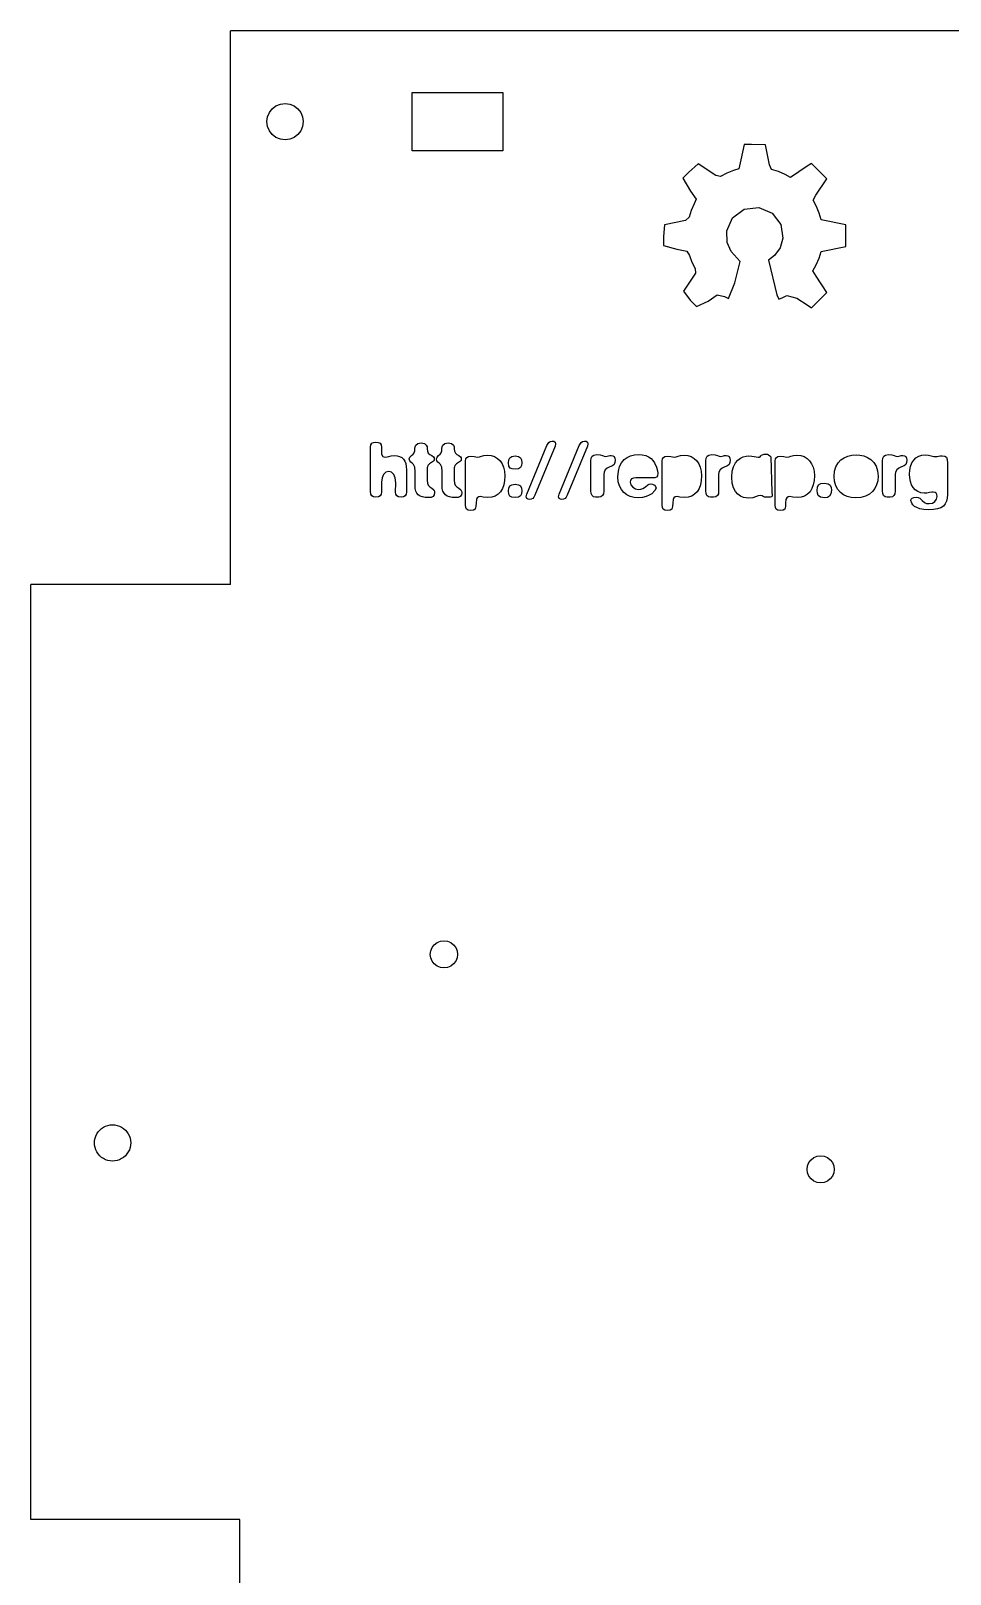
# Model space of a CAD drawing. Extents: x -217 to 212, y -188 to 152.
# Drawn here: x -217.1 to -115.9, y -18.2 to 151.8 of the extents above; entities that cross this region are included whole.
import ezdxf

# ---------------------------------------------------------------- set-up
doc = ezdxf.new("R2010")
doc.units = 0
doc.header["$MEASUREMENT"] = 0
doc.layers.get('0').update_dxf_attribs({"linetype": 'CONTINUOUS'})

msp = doc.modelspace()

# ---------------------------------------------------------------- linework, layer by layer
for p, q in [((-41.14, 151.76), (-195.14, 151.76)), ((-195.14, 90.76), (-195.14, 151.76)), ((-175.14, 138.56), (-175.14, 144.96)), ((-175.14, 144.96), (-165.14, 144.96)), ((-165.14, 144.96), (-165.14, 138.56)), ((-190.87, 142.76), (-190.56, 143.17)), ((-190.56, 143.17), (-190.14, 143.49)), ((-190.14, 143.49), (-189.66, 143.69)), ((-189.66, 143.69), (-189.14, 143.76)), ((-189.14, 143.76), (-188.62, 143.69)), ((-188.62, 143.69), (-188.14, 143.49)), ((-188.14, 143.49), (-187.73, 143.17)), ((-187.73, 143.17), (-187.41, 142.76)), ((-191.14, 141.76), (-191.07, 142.28)), ((-191.07, 141.24), (-191.14, 141.76)), ((-191.07, 142.28), (-190.87, 142.76)), ((-190.87, 140.76), (-191.07, 141.24)), ((-187.41, 142.76), (-187.21, 142.28)), ((-187.21, 141.24), (-187.41, 140.76)), ((-187.21, 142.28), (-187.14, 141.76)), ((-187.14, 141.76), (-187.21, 141.24)), ((-190.56, 140.35), (-190.87, 140.76)), ((-190.14, 140.03), (-190.56, 140.35)), ((-189.66, 139.83), (-190.14, 140.03)), ((-189.14, 139.76), (-189.66, 139.83)), ((-188.62, 139.83), (-189.14, 139.76)), ((-188.14, 140.03), (-188.62, 139.83)), ((-187.73, 140.35), (-188.14, 140.03)), ((-187.41, 140.76), (-187.73, 140.35)), ((-165.14, 138.56), (-175.14, 138.56)), ((-138.57, 139.25), (-138.95, 137.54)), ((-137.75, 139.25), (-138.57, 139.25)), ((-136.22, 139.22), (-137.75, 139.25)), ((-135.78, 137.02), (-136.22, 139.22)), ((-144.68, 136.15), (-145.31, 135.52)), ((-143.62, 137.11), (-144.68, 136.15)), ((-141.7, 135.82), (-143.62, 137.11)), ((-140.47, 136.07), (-141.18, 135.71)), ((-139.73, 136.36), (-140.47, 136.07)), ((-139.14, 136.57), (-139.73, 136.36)), ((-138.95, 137.54), (-139.14, 136.57)), ((-135.54, 136.49), (-135.78, 137.02)), ((-134.78, 136.25), (-135.54, 136.49)), ((-134.05, 135.93), (-134.78, 136.25)), ((-131.62, 136.84), (-133.45, 135.62)), ((-131.14, 137.15), (-131.62, 136.84)), ((-129.82, 135.83), (-131.14, 137.15)), ((-145.31, 135.52), (-144.46, 134.11)), ((-141.18, 135.71), (-141.7, 135.82)), ((-133.45, 135.62), (-134.05, 135.93)), ((-130.67, 133.67), (-129.47, 135.46)), ((-129.47, 135.46), (-129.82, 135.83)), ((-144.46, 134.11), (-143.87, 133.23)), ((-144.06, 132.7), (-144.39, 131.98)), ((-143.87, 133.23), (-144.06, 132.7)), ((-130.98, 133.1), (-130.67, 133.67)), ((-130.61, 132.41), (-130.98, 133.1)), ((-144.64, 131.22), (-145.02, 130.87)), ((-144.39, 131.98), (-144.64, 131.22)), ((-140.49, 129.72), (-139.84, 131.18)), ((-139.84, 131.18), (-138.58, 132.12)), ((-138.58, 132.12), (-136.95, 132.31)), ((-136.95, 132.31), (-135.48, 131.68)), ((-135.48, 131.68), (-134.52, 130.42)), ((-130.31, 131.67), (-130.61, 132.41)), ((-130.1, 130.94), (-130.31, 131.67)), ((-127.36, 130.4), (-130.1, 130.94)), ((-147.33, 130.41), (-147.46, 129.09)), ((-145.02, 130.87), (-147.33, 130.41)), ((-140.43, 128.44), (-140.49, 129.72)), ((-134.52, 130.42), (-134.3, 128.93)), ((-127.36, 128.01), (-127.36, 130.4)), ((-147.46, 129.09), (-147.46, 128.13)), ((-147.46, 128.13), (-146, 127.71)), ((-146, 127.71), (-144.87, 127.49)), ((-139.99, 127.46), (-140.43, 128.44)), ((-134.59, 127.87), (-135.21, 127)), ((-134.3, 128.93), (-134.59, 127.87)), ((-130.1, 127.47), (-127.36, 128.01)), ((-144.87, 127.49), (-144.59, 127.03)), ((-144.59, 127.03), (-144.32, 126.29)), ((-144.32, 126.29), (-143.98, 125.59)), ((-139.01, 126.35), (-139.99, 127.46)), ((-139.58, 124), (-139.01, 126.35)), ((-135.21, 127), (-135.88, 126.49)), ((-135.88, 126.49), (-134.95, 122.68)), ((-131, 125.31), (-130.62, 125.99)), ((-130.62, 125.99), (-130.32, 126.72)), ((-130.32, 126.72), (-130.1, 127.47)), ((-143.92, 125.08), (-145.24, 123.1)), ((-143.98, 125.59), (-143.92, 125.08)), ((-130.65, 124.73), (-131, 125.31)), ((-129.46, 122.94), (-130.65, 124.73)), ((-145.24, 123.1), (-144.53, 122.1)), ((-142.54, 122), (-141.53, 122.68)), ((-141.53, 122.68), (-140.72, 122.48)), ((-140.72, 122.48), (-140.28, 122.28)), ((-140.28, 122.28), (-139.58, 124)), ((-134.95, 122.68), (-134.76, 122.19)), ((-134.3, 122.38), (-133.86, 122.6)), ((-133.86, 122.6), (-132.75, 122.33)), ((-131.14, 121.26), (-129.46, 122.94)), ((-144.53, 122.1), (-143.81, 121.38)), ((-143.81, 121.38), (-142.54, 122)), ((-134.76, 122.19), (-134.3, 122.38)), ((-132.75, 122.33), (-131.64, 121.58)), ((-131.64, 121.58), (-131.14, 121.26)), ((-179.72, 105.9), (-179.69, 106.15)), ((-179.72, 101.07), (-179.72, 105.9)), ((-179.69, 106.15), (-179.58, 106.33)), ((-179.58, 106.33), (-179.41, 106.43)), ((-179.41, 106.43), (-179.16, 106.47)), ((-179.16, 106.47), (-178.87, 106.43)), ((-178.87, 106.43), (-178.68, 106.33)), ((-178.68, 106.33), (-178.56, 106.16)), ((-178.56, 106.16), (-178.53, 105.9)), ((-178.53, 105.9), (-178.53, 105.49)), ((-178.53, 105.49), (-178.5, 105.14)), ((-174.92, 105.26), (-174.85, 105.5)), ((-174.85, 105.5), (-174.84, 105.74)), ((-174.84, 105.74), (-174.82, 105.92)), ((-174.82, 105.92), (-174.73, 106.13)), ((-174.73, 106.13), (-174.53, 106.3)), ((-174.53, 106.3), (-174.15, 106.37)), ((-174.15, 106.37), (-173.79, 106.3)), ((-173.79, 106.3), (-173.59, 106.14)), ((-173.59, 106.14), (-173.5, 105.92)), ((-173.5, 105.92), (-173.48, 105.72)), ((-173.48, 105.72), (-173.46, 105.46)), ((-173.46, 105.46), (-173.36, 105.23)), ((-171.94, 105.26), (-171.87, 105.5)), ((-171.87, 105.5), (-171.86, 105.74)), ((-171.86, 105.74), (-171.84, 105.92)), ((-171.84, 105.92), (-171.75, 106.13)), ((-171.75, 106.13), (-171.54, 106.3)), ((-171.54, 106.3), (-171.17, 106.37)), ((-171.17, 106.37), (-170.81, 106.3)), ((-170.81, 106.3), (-170.6, 106.14)), ((-170.6, 106.14), (-170.52, 105.92)), ((-170.52, 105.92), (-170.5, 105.72)), ((-170.5, 105.72), (-170.48, 105.46)), ((-170.48, 105.46), (-170.38, 105.23)), ((-162.51, 100.72), (-160.29, 106.07)), ((-159.38, 106), (-161.61, 100.6)), ((-160.29, 106.07), (-160.08, 106.43)), ((-160.08, 106.43), (-159.93, 106.54)), ((-159.93, 106.54), (-159.71, 106.58)), ((-159.71, 106.58), (-159.54, 106.55)), ((-159.54, 106.55), (-159.4, 106.45)), ((-159.4, 106.45), (-159.33, 106.27)), ((-159.33, 106.27), (-159.38, 106)), ((-158.95, 100.72), (-156.73, 106.07)), ((-155.82, 106), (-158.05, 100.6)), ((-156.73, 106.07), (-156.52, 106.43)), ((-156.52, 106.43), (-156.36, 106.54)), ((-156.36, 106.54), (-156.15, 106.58)), ((-156.15, 106.58), (-155.98, 106.55)), ((-155.98, 106.55), (-155.84, 106.45)), ((-155.84, 106.45), (-155.77, 106.27)), ((-155.77, 106.27), (-155.82, 106)), ((-178.5, 105.14), (-178.38, 104.89)), ((-178.38, 104.89), (-178.27, 104.82)), ((-178.27, 104.82), (-178.1, 104.8)), ((-178.1, 104.8), (-177.91, 104.83)), ((-177.91, 104.83), (-177.71, 104.89)), ((-177.71, 104.89), (-177.46, 104.96)), ((-177.46, 104.96), (-177.12, 104.99)), ((-177.12, 104.99), (-176.8, 104.96)), ((-176.8, 104.96), (-176.53, 104.89)), ((-176.53, 104.89), (-176.29, 104.77)), ((-176.29, 104.77), (-176.1, 104.59)), ((-176.1, 104.59), (-175.96, 104.37)), ((-175.96, 104.37), (-175.85, 104.1)), ((-175.85, 104.1), (-175.79, 103.78)), ((-175.79, 103.78), (-175.76, 103.41)), ((-175.45, 104.61), (-175.38, 104.81)), ((-175.4, 104.41), (-175.45, 104.61)), ((-175.28, 104.26), (-175.4, 104.41)), ((-175.38, 104.81), (-175.22, 104.98)), ((-175.13, 104.14), (-175.28, 104.26)), ((-175.22, 104.98), (-175.04, 105.12)), ((-175, 104.01), (-175.13, 104.14)), ((-175.04, 105.12), (-174.92, 105.26)), ((-174.85, 103.69), (-175, 104.01)), ((-173.46, 103.74), (-173.48, 103.61)), ((-173.41, 103.87), (-173.46, 103.74)), ((-173.24, 104.07), (-173.41, 103.87)), ((-173.36, 105.23), (-173.2, 105.1)), ((-173, 104.21), (-173.24, 104.07)), ((-173.2, 105.1), (-172.98, 104.99)), ((-172.8, 104.35), (-173, 104.21)), ((-172.98, 104.99), (-172.79, 104.84)), ((-172.73, 104.45), (-172.8, 104.35)), ((-172.79, 104.84), (-172.73, 104.73)), ((-172.73, 104.73), (-172.71, 104.59)), ((-172.71, 104.59), (-172.73, 104.45)), ((-172.47, 104.61), (-172.4, 104.81)), ((-172.42, 104.41), (-172.47, 104.61)), ((-172.3, 104.26), (-172.42, 104.41)), ((-172.4, 104.81), (-172.24, 104.98)), ((-172.15, 104.14), (-172.3, 104.26)), ((-172.24, 104.98), (-172.06, 105.12)), ((-172.01, 104.01), (-172.15, 104.14)), ((-172.06, 105.12), (-171.94, 105.26)), ((-171.87, 103.69), (-172.01, 104.01)), ((-170.48, 103.74), (-170.5, 103.61)), ((-170.43, 103.87), (-170.48, 103.74)), ((-170.26, 104.07), (-170.43, 103.87)), ((-170.38, 105.23), (-170.22, 105.1)), ((-170.02, 104.21), (-170.26, 104.07)), ((-170.22, 105.1), (-170, 104.99)), ((-169.82, 104.35), (-170.02, 104.21)), ((-170, 104.99), (-169.81, 104.84)), ((-169.75, 104.45), (-169.82, 104.35)), ((-169.81, 104.84), (-169.75, 104.73)), ((-169.75, 104.73), (-169.73, 104.59)), ((-169.73, 104.59), (-169.75, 104.45)), ((-169.25, 104.4), (-169.22, 104.62)), ((-169.25, 99.51), (-169.25, 104.4)), ((-169.22, 104.62), (-169.12, 104.78)), ((-169.12, 104.78), (-168.95, 104.88)), ((-168.95, 104.88), (-168.71, 104.91)), ((-168.71, 104.91), (-168.3, 104.86)), ((-168.3, 104.86), (-167.95, 104.8)), ((-167.95, 104.8), (-167.72, 104.83)), ((-167.72, 104.83), (-167.5, 104.9)), ((-167.5, 104.9), (-167.24, 104.98)), ((-167.24, 104.98), (-166.85, 105.01)), ((-166.85, 105.01), (-166.43, 104.97)), ((-166.43, 104.97), (-166.06, 104.86)), ((-166.06, 104.86), (-165.73, 104.66)), ((-165.73, 104.66), (-165.45, 104.4)), ((-165.45, 104.4), (-165.23, 104.08)), ((-165.23, 104.08), (-165.06, 103.69)), ((-164.52, 104.19), (-164.49, 104.51)), ((-164.48, 103.82), (-164.52, 104.19)), ((-164.49, 104.51), (-164.37, 104.74)), ((-164.35, 103.6), (-164.48, 103.82)), ((-164.37, 104.74), (-164.15, 104.88)), ((-164.15, 104.88), (-163.79, 104.93)), ((-163.79, 104.93), (-163.41, 104.88)), ((-163.41, 104.88), (-163.2, 104.74)), ((-163.2, 104.74), (-163.1, 104.51)), ((-163.1, 103.87), (-163.2, 103.65)), ((-163.1, 104.51), (-163.06, 104.19)), ((-163.06, 104.19), (-163.1, 103.87)), ((-155.45, 104.39), (-155.41, 104.69)), ((-155.45, 101.1), (-155.45, 104.39)), ((-155.41, 104.69), (-155.31, 104.9)), ((-155.31, 104.9), (-155.11, 105.03)), ((-155.11, 105.03), (-154.78, 105.08)), ((-154.78, 105.08), (-154.42, 105.05)), ((-154.42, 105.05), (-154.16, 104.98)), ((-154.16, 104.98), (-153.97, 104.91)), ((-153.97, 104.91), (-153.81, 104.88)), ((-153.81, 104.88), (-153.64, 104.9)), ((-153.35, 103.74), (-153.65, 103.6)), ((-153.64, 104.9), (-153.51, 104.94)), ((-153.51, 104.94), (-153.38, 104.97)), ((-153.38, 104.97), (-153.21, 104.99)), ((-153.06, 103.86), (-153.35, 103.74)), ((-153.21, 104.99), (-153.02, 104.96)), ((-152.88, 104), (-153.06, 103.86)), ((-153.02, 104.96), (-152.88, 104.86)), ((-152.88, 104.86), (-152.8, 104.7)), ((-152.8, 104.2), (-152.88, 104)), ((-152.8, 104.7), (-152.77, 104.48)), ((-152.77, 104.48), (-152.8, 104.2)), ((-152.42, 103.24), (-152.28, 103.76)), ((-152.28, 103.76), (-152.06, 104.19)), ((-152.06, 104.19), (-151.78, 104.53)), ((-151.78, 104.53), (-151.45, 104.78)), ((-151.45, 104.78), (-151.07, 104.96)), ((-151.07, 104.96), (-150.66, 105.06)), ((-150.66, 105.06), (-150.24, 105.1)), ((-150.24, 105.1), (-149.79, 105.06)), ((-149.79, 105.06), (-149.41, 104.97)), ((-149.41, 104.97), (-149.09, 104.82)), ((-149.09, 104.82), (-148.82, 104.64)), ((-148.82, 104.64), (-148.61, 104.43)), ((-148.61, 104.43), (-148.44, 104.19)), ((-148.44, 104.19), (-148.21, 103.71)), ((-148.21, 103.71), (-148.1, 103.3)), ((-147.59, 104.4), (-147.56, 104.62)), ((-147.59, 99.51), (-147.59, 104.4)), ((-147.56, 104.62), (-147.46, 104.78)), ((-147.46, 104.78), (-147.29, 104.88)), ((-147.29, 104.88), (-147.05, 104.91)), ((-147.05, 104.91), (-146.65, 104.86)), ((-146.65, 104.86), (-146.29, 104.8)), ((-146.29, 104.8), (-146.06, 104.83)), ((-146.06, 104.83), (-145.85, 104.9)), ((-145.85, 104.9), (-145.58, 104.98)), ((-145.58, 104.98), (-145.19, 105.01)), ((-145.19, 105.01), (-144.77, 104.97)), ((-144.77, 104.97), (-144.4, 104.86)), ((-144.4, 104.86), (-144.07, 104.66)), ((-144.07, 104.66), (-143.79, 104.4)), ((-143.79, 104.4), (-143.57, 104.08)), ((-143.57, 104.08), (-143.4, 103.69)), ((-142.79, 104.39), (-142.75, 104.69)), ((-142.79, 101.1), (-142.79, 104.39)), ((-142.75, 104.69), (-142.65, 104.9)), ((-142.65, 104.9), (-142.45, 105.03)), ((-142.45, 105.03), (-142.12, 105.08)), ((-142.12, 105.08), (-141.77, 105.05)), ((-141.77, 105.05), (-141.51, 104.98)), ((-141.51, 104.98), (-141.31, 104.91)), ((-141.31, 104.91), (-141.15, 104.88)), ((-141.15, 104.88), (-140.98, 104.9)), ((-140.69, 103.74), (-140.99, 103.6)), ((-140.98, 104.9), (-140.85, 104.94)), ((-140.85, 104.94), (-140.72, 104.97)), ((-140.72, 104.97), (-140.55, 104.99)), ((-140.4, 103.86), (-140.69, 103.74)), ((-140.55, 104.99), (-140.36, 104.96)), ((-140.23, 104), (-140.4, 103.86)), ((-140.36, 104.96), (-140.22, 104.86)), ((-140.14, 104.2), (-140.23, 104)), ((-140.22, 104.86), (-140.14, 104.7)), ((-140.14, 104.7), (-140.11, 104.48)), ((-140.11, 104.48), (-140.14, 104.2)), ((-139.89, 103.24), (-139.75, 103.75)), ((-139.75, 103.75), (-139.53, 104.16)), ((-139.53, 104.16), (-139.28, 104.47)), ((-139.28, 104.47), (-138.98, 104.69)), ((-138.98, 104.69), (-138.66, 104.84)), ((-138.66, 104.84), (-138.35, 104.91)), ((-138.35, 104.91), (-138.05, 104.94)), ((-138.05, 104.94), (-137.72, 104.91)), ((-137.72, 104.91), (-137.46, 104.87)), ((-137.46, 104.87), (-137.25, 104.82)), ((-137.25, 104.82), (-137.03, 104.8)), ((-137.03, 104.8), (-136.88, 104.8)), ((-136.88, 104.8), (-136.79, 104.82)), ((-136.79, 104.82), (-136.72, 104.96)), ((-136.72, 104.96), (-136.66, 105.02)), ((-136.66, 105.02), (-136.49, 105.1)), ((-136.49, 105.1), (-136.35, 105.12)), ((-136.35, 105.12), (-135.99, 105.12)), ((-135.99, 105.12), (-135.88, 105.07)), ((-135.88, 105.07), (-135.73, 104.95)), ((-135.73, 104.95), (-135.61, 104.85)), ((-135.61, 104.85), (-135.5, 100.94)), ((-135.16, 104.4), (-135.12, 104.62)), ((-135.16, 99.51), (-135.16, 104.4)), ((-135.12, 104.62), (-135.02, 104.78)), ((-135.02, 104.78), (-134.85, 104.88)), ((-134.85, 104.88), (-134.61, 104.91)), ((-134.61, 104.91), (-134.21, 104.86)), ((-134.21, 104.86), (-133.86, 104.8)), ((-133.86, 104.8), (-133.62, 104.83)), ((-133.62, 104.83), (-133.41, 104.9)), ((-133.41, 104.9), (-133.14, 104.98)), ((-133.14, 104.98), (-132.75, 105.01)), ((-132.75, 105.01), (-132.34, 104.97)), ((-132.34, 104.97), (-131.96, 104.86)), ((-131.96, 104.86), (-131.63, 104.66)), ((-131.63, 104.66), (-131.35, 104.4)), ((-131.35, 104.4), (-131.13, 104.08)), ((-131.13, 104.08), (-130.97, 103.69)), ((-128.6, 103.26), (-128.45, 103.75)), ((-128.45, 103.75), (-128.21, 104.16)), ((-128.21, 104.16), (-127.91, 104.49)), ((-127.91, 104.49), (-127.54, 104.74)), ((-127.54, 104.74), (-127.14, 104.92)), ((-127.14, 104.92), (-126.7, 105.02)), ((-126.7, 105.02), (-126.24, 105.06)), ((-126.24, 105.06), (-125.81, 105.03)), ((-125.81, 105.03), (-125.39, 104.93)), ((-125.39, 104.93), (-124.97, 104.77)), ((-124.97, 104.77), (-124.6, 104.53)), ((-124.6, 104.53), (-124.28, 104.21)), ((-124.28, 104.21), (-124.03, 103.8)), ((-124.03, 103.8), (-123.87, 103.3)), ((-123.33, 104.39), (-123.29, 104.69)), ((-123.33, 101.1), (-123.33, 104.39)), ((-123.29, 104.69), (-123.19, 104.9)), ((-123.19, 104.9), (-122.99, 105.03)), ((-122.99, 105.03), (-122.66, 105.08)), ((-122.66, 105.08), (-122.31, 105.05)), ((-122.31, 105.05), (-122.05, 104.98)), ((-122.05, 104.98), (-121.85, 104.91)), ((-121.85, 104.91), (-121.69, 104.88)), ((-121.69, 104.88), (-121.52, 104.9)), ((-121.23, 103.74), (-121.53, 103.6)), ((-121.52, 104.9), (-121.39, 104.94)), ((-121.39, 104.94), (-121.26, 104.97)), ((-121.26, 104.97), (-121.09, 104.99)), ((-120.94, 103.86), (-121.23, 103.74)), ((-121.09, 104.99), (-120.9, 104.96)), ((-120.77, 104), (-120.94, 103.86)), ((-120.9, 104.96), (-120.76, 104.86)), ((-120.68, 104.2), (-120.77, 104)), ((-120.76, 104.86), (-120.68, 104.7)), ((-120.68, 104.7), (-120.65, 104.48)), ((-120.65, 104.48), (-120.68, 104.2)), ((-120.32, 103.38), (-120.23, 103.79)), ((-120.23, 103.79), (-120.09, 104.16)), ((-120.09, 104.16), (-119.89, 104.47)), ((-119.89, 104.47), (-119.64, 104.72)), ((-119.64, 104.72), (-119.34, 104.91)), ((-119.34, 104.91), (-118.98, 105.03)), ((-118.98, 105.03), (-118.57, 105.07)), ((-118.57, 105.07), (-118.25, 105.03)), ((-118.25, 105.03), (-117.95, 104.96)), ((-117.95, 104.96), (-117.68, 104.89)), ((-117.68, 104.89), (-117.45, 104.86)), ((-117.45, 104.86), (-117.29, 104.87)), ((-117.29, 104.87), (-117.14, 104.9)), ((-117.14, 104.9), (-116.97, 104.93)), ((-116.97, 104.93), (-116.75, 104.94)), ((-116.75, 104.94), (-116.46, 104.9)), ((-116.46, 104.9), (-116.28, 104.79)), ((-116.28, 104.79), (-116.19, 104.55)), ((-116.19, 104.55), (-116.16, 104.15)), ((-116.16, 104.15), (-116.16, 100.67)), ((-178.51, 102.03), (-178.53, 100.96)), ((-178.45, 102.51), (-178.51, 102.03)), ((-178.29, 102.89), (-178.45, 102.51)), ((-178.03, 103.13), (-178.29, 102.89)), ((-177.7, 103.21), (-178.03, 103.13)), ((-177.41, 103.13), (-177.7, 103.21)), ((-177.16, 102.9), (-177.41, 103.13)), ((-177, 102.51), (-177.16, 102.9)), ((-176.94, 101.98), (-177, 102.51)), ((-175.76, 103.41), (-175.76, 100.96)), ((-174.82, 103.22), (-174.85, 103.69)), ((-174.82, 101.64), (-174.82, 103.22)), ((-173.48, 103.61), (-173.48, 103.47)), ((-173.48, 103.47), (-173.48, 103.27)), ((-173.48, 103.27), (-173.48, 102.25)), ((-173.48, 102.25), (-173.46, 101.93)), ((-171.84, 103.22), (-171.87, 103.69)), ((-171.84, 101.64), (-171.84, 103.22)), ((-170.5, 103.61), (-170.5, 103.47)), ((-170.5, 103.47), (-170.5, 103.27)), ((-170.5, 103.27), (-170.5, 102.25)), ((-170.5, 102.25), (-170.48, 101.93)), ((-165.06, 103.69), (-164.96, 103.25)), ((-164.96, 102.22), (-165.05, 101.75)), ((-164.96, 103.25), (-164.93, 102.76)), ((-164.93, 102.76), (-164.96, 102.22)), ((-164.13, 103.5), (-164.35, 103.6)), ((-163.79, 103.47), (-164.13, 103.5)), ((-163.41, 103.51), (-163.79, 103.47)), ((-163.2, 103.65), (-163.41, 103.51)), ((-153.99, 103.16), (-154.04, 102.88)), ((-154.04, 102.88), (-154.04, 101.07)), ((-153.87, 103.41), (-153.99, 103.16)), ((-153.65, 103.6), (-153.87, 103.41)), ((-152.47, 102.62), (-152.42, 103.24)), ((-152.43, 102.09), (-152.47, 102.62)), ((-152.3, 101.63), (-152.43, 102.09)), ((-151.08, 102.25), (-151.12, 102.05)), ((-151.12, 102.05), (-151.04, 101.76)), ((-150.96, 102.4), (-151.08, 102.25)), ((-150.77, 102.48), (-150.96, 102.4)), ((-150.5, 102.51), (-150.77, 102.48)), ((-149.08, 102.51), (-150.5, 102.51)), ((-148.67, 102.51), (-149.08, 102.51)), ((-148.4, 102.54), (-148.67, 102.51)), ((-148.21, 102.61), (-148.4, 102.54)), ((-148.11, 102.76), (-148.21, 102.61)), ((-148.07, 103.02), (-148.11, 102.76)), ((-148.1, 103.3), (-148.07, 103.02)), ((-143.4, 103.69), (-143.3, 103.25)), ((-143.3, 102.22), (-143.39, 101.75)), ((-143.3, 103.25), (-143.27, 102.76)), ((-143.27, 102.76), (-143.3, 102.22)), ((-141.34, 103.16), (-141.38, 102.88)), ((-141.38, 102.88), (-141.38, 101.07)), ((-141.21, 103.41), (-141.34, 103.16)), ((-140.99, 103.6), (-141.21, 103.41)), ((-139.93, 102.6), (-139.89, 103.24)), ((-139.89, 101.95), (-139.93, 102.6)), ((-130.97, 103.69), (-130.86, 103.25)), ((-130.86, 102.22), (-130.95, 101.75)), ((-130.86, 103.25), (-130.83, 102.76)), ((-130.83, 102.76), (-130.86, 102.22)), ((-128.65, 102.68), (-128.6, 103.26)), ((-128.6, 102.14), (-128.65, 102.68)), ((-128.46, 101.66), (-128.6, 102.14)), ((-123.85, 102.21), (-123.97, 101.76)), ((-123.87, 103.3), (-123.81, 102.7)), ((-123.81, 102.7), (-123.85, 102.21)), ((-121.88, 103.16), (-121.92, 102.88)), ((-121.92, 102.88), (-121.92, 101.07)), ((-121.75, 103.41), (-121.88, 103.16)), ((-121.53, 103.6), (-121.75, 103.41)), ((-120.35, 102.92), (-120.32, 103.38)), ((-120.33, 102.52), (-120.35, 102.92)), ((-120.25, 102.13), (-120.33, 102.52)), ((-120.13, 101.77), (-120.25, 102.13)), ((-179.69, 100.74), (-179.72, 101.07)), ((-179.58, 100.54), (-179.69, 100.74)), ((-179.4, 100.44), (-179.58, 100.54)), ((-179.13, 100.4), (-179.4, 100.44)), ((-178.86, 100.42), (-179.13, 100.4)), ((-178.67, 100.53), (-178.86, 100.42)), ((-178.56, 100.71), (-178.67, 100.53)), ((-178.53, 100.96), (-178.56, 100.71)), ((-176.96, 100.96), (-176.94, 101.98)), ((-176.93, 100.71), (-176.96, 100.96)), ((-176.83, 100.53), (-176.93, 100.71)), ((-176.65, 100.42), (-176.83, 100.53)), ((-176.35, 100.4), (-176.65, 100.42)), ((-176.11, 100.44), (-176.35, 100.4)), ((-175.92, 100.55), (-176.11, 100.44)), ((-175.8, 100.72), (-175.92, 100.55)), ((-175.76, 100.96), (-175.8, 100.72)), ((-174.8, 101.33), (-174.82, 101.64)), ((-174.73, 101.07), (-174.8, 101.33)), ((-174.61, 100.84), (-174.73, 101.07)), ((-174.46, 100.66), (-174.61, 100.84)), ((-174.25, 100.52), (-174.46, 100.66)), ((-174, 100.42), (-174.25, 100.52)), ((-173.7, 100.36), (-174, 100.42)), ((-173.36, 100.34), (-173.7, 100.36)), ((-173.46, 101.93), (-173.38, 101.73)), ((-173.38, 101.73), (-173.21, 101.55)), ((-173.05, 100.37), (-173.36, 100.34)), ((-173.21, 101.55), (-172.97, 101.4)), ((-172.83, 100.48), (-173.05, 100.37)), ((-172.97, 101.4), (-172.75, 101.21)), ((-172.7, 100.65), (-172.83, 100.48)), ((-172.75, 101.21), (-172.68, 101.07)), ((-172.66, 100.9), (-172.7, 100.65)), ((-172.68, 101.07), (-172.66, 100.9)), ((-171.82, 101.33), (-171.84, 101.64)), ((-171.75, 101.07), (-171.82, 101.33)), ((-171.63, 100.84), (-171.75, 101.07)), ((-171.47, 100.66), (-171.63, 100.84)), ((-171.27, 100.52), (-171.47, 100.66)), ((-171.02, 100.42), (-171.27, 100.52)), ((-170.72, 100.36), (-171.02, 100.42)), ((-170.38, 100.34), (-170.72, 100.36)), ((-170.48, 101.93), (-170.4, 101.73)), ((-170.4, 101.73), (-170.23, 101.55)), ((-170.07, 100.37), (-170.38, 100.34)), ((-170.23, 101.55), (-169.98, 101.4)), ((-169.85, 100.48), (-170.07, 100.37)), ((-169.98, 101.4), (-169.77, 101.21)), ((-169.72, 100.65), (-169.85, 100.48)), ((-169.77, 101.21), (-169.7, 101.07)), ((-169.68, 100.9), (-169.72, 100.65)), ((-169.7, 101.07), (-169.68, 100.9)), ((-167.96, 100.33), (-168.06, 100.12)), ((-167.81, 100.44), (-167.96, 100.33)), ((-167.62, 100.48), (-167.81, 100.44)), ((-167.32, 100.41), (-167.62, 100.48)), ((-166.81, 100.35), (-167.32, 100.41)), ((-166.38, 100.39), (-166.81, 100.35)), ((-166, 100.51), (-166.38, 100.39)), ((-165.68, 100.71), (-166, 100.51)), ((-165.41, 100.99), (-165.68, 100.71)), ((-165.2, 101.33), (-165.41, 100.99)), ((-165.05, 101.75), (-165.2, 101.33)), ((-164.52, 101.08), (-164.49, 101.4)), ((-164.49, 100.74), (-164.52, 101.08)), ((-164.49, 101.4), (-164.38, 101.63)), ((-164.38, 100.52), (-164.49, 100.74)), ((-164.38, 101.63), (-164.16, 101.77)), ((-164.16, 100.4), (-164.38, 100.52)), ((-164.16, 101.77), (-163.8, 101.81)), ((-163.79, 100.35), (-164.16, 100.4)), ((-163.8, 101.81), (-163.43, 101.77)), ((-163.41, 100.4), (-163.79, 100.35)), ((-163.43, 101.77), (-163.21, 101.63)), ((-163.2, 100.53), (-163.41, 100.4)), ((-163.21, 101.63), (-163.1, 101.4)), ((-163.1, 100.76), (-163.2, 100.53)), ((-163.1, 101.4), (-163.06, 101.08)), ((-163.06, 101.08), (-163.1, 100.76)), ((-162.58, 100.44), (-162.51, 100.72)), ((-162.5, 100.26), (-162.58, 100.44)), ((-161.72, 100.4), (-161.86, 100.26)), ((-161.61, 100.6), (-161.72, 100.4)), ((-159.02, 100.44), (-158.95, 100.72)), ((-158.94, 100.26), (-159.02, 100.44)), ((-158.16, 100.4), (-158.3, 100.26)), ((-158.05, 100.6), (-158.16, 100.4)), ((-155.41, 100.79), (-155.45, 101.1)), ((-155.32, 100.57), (-155.41, 100.79)), ((-155.16, 100.44), (-155.32, 100.57)), ((-154.93, 100.4), (-155.16, 100.44)), ((-154.58, 100.4), (-154.93, 100.4)), ((-154.34, 100.44), (-154.58, 100.4)), ((-154.17, 100.56), (-154.34, 100.44)), ((-154.07, 100.77), (-154.17, 100.56)), ((-154.04, 101.07), (-154.07, 100.77)), ((-152.09, 101.23), (-152.3, 101.63)), ((-151.82, 100.91), (-152.09, 101.23)), ((-151.49, 100.65), (-151.82, 100.91)), ((-151.11, 100.47), (-151.49, 100.65)), ((-150.68, 100.36), (-151.11, 100.47)), ((-151.04, 101.76), (-150.83, 101.5)), ((-150.83, 101.5), (-150.54, 101.31)), ((-150.22, 100.33), (-150.68, 100.36)), ((-150.54, 101.31), (-150.2, 101.24)), ((-149.76, 100.36), (-150.22, 100.33)), ((-150.2, 101.24), (-149.95, 101.27)), ((-149.95, 101.27), (-149.74, 101.34)), ((-149.36, 100.46), (-149.76, 100.36)), ((-149.74, 101.34), (-149.42, 101.55)), ((-149.42, 101.55), (-149.16, 101.76)), ((-149.02, 100.6), (-149.36, 100.46)), ((-149.16, 101.76), (-149.03, 101.83)), ((-149.03, 101.83), (-148.86, 101.86)), ((-148.75, 100.76), (-149.02, 100.6)), ((-148.86, 101.86), (-148.65, 101.81)), ((-148.39, 101.12), (-148.75, 100.76)), ((-148.65, 101.81), (-148.46, 101.7)), ((-148.46, 101.7), (-148.32, 101.56)), ((-148.27, 101.4), (-148.39, 101.12)), ((-148.32, 101.56), (-148.27, 101.4)), ((-146.3, 100.33), (-146.4, 100.12)), ((-146.15, 100.44), (-146.3, 100.33)), ((-145.96, 100.48), (-146.15, 100.44)), ((-145.66, 100.41), (-145.96, 100.48)), ((-145.15, 100.35), (-145.66, 100.41)), ((-144.72, 100.39), (-145.15, 100.35)), ((-144.34, 100.51), (-144.72, 100.39)), ((-144.02, 100.71), (-144.34, 100.51)), ((-143.75, 100.99), (-144.02, 100.71)), ((-143.54, 101.33), (-143.75, 100.99)), ((-143.39, 101.75), (-143.54, 101.33)), ((-142.76, 100.79), (-142.79, 101.1)), ((-142.66, 100.57), (-142.76, 100.79)), ((-142.5, 100.44), (-142.66, 100.57)), ((-142.28, 100.4), (-142.5, 100.44)), ((-141.93, 100.4), (-142.28, 100.4)), ((-141.69, 100.44), (-141.93, 100.4)), ((-141.52, 100.56), (-141.69, 100.44)), ((-141.41, 100.77), (-141.52, 100.56)), ((-141.38, 101.07), (-141.41, 100.77)), ((-139.74, 101.44), (-139.89, 101.95)), ((-139.52, 101.03), (-139.74, 101.44)), ((-139.26, 100.73), (-139.52, 101.03)), ((-138.97, 100.51), (-139.26, 100.73)), ((-138.65, 100.37), (-138.97, 100.51)), ((-138.04, 100.27), (-138.65, 100.37)), ((-137.62, 100.32), (-138.04, 100.27)), ((-137.3, 100.43), (-137.62, 100.32)), ((-137.02, 100.54), (-137.3, 100.43)), ((-136.72, 100.59), (-137.02, 100.54)), ((-136.57, 100.55), (-136.72, 100.59)), ((-136.46, 100.48), (-136.57, 100.55)), ((-136.33, 100.41), (-136.46, 100.48)), ((-136.08, 100.38), (-136.33, 100.41)), ((-135.68, 100.38), (-136.08, 100.38)), ((-135.51, 100.44), (-135.68, 100.38)), ((-135.49, 100.61), (-135.51, 100.44)), ((-135.5, 100.94), (-135.49, 100.61)), ((-133.86, 100.33), (-133.96, 100.12)), ((-133.71, 100.44), (-133.86, 100.33)), ((-133.52, 100.48), (-133.71, 100.44)), ((-133.22, 100.41), (-133.52, 100.48)), ((-132.71, 100.35), (-133.22, 100.41)), ((-132.28, 100.39), (-132.71, 100.35)), ((-131.91, 100.51), (-132.28, 100.39)), ((-131.58, 100.71), (-131.91, 100.51)), ((-131.31, 100.99), (-131.58, 100.71)), ((-131.1, 101.33), (-131.31, 100.99)), ((-130.95, 101.75), (-131.1, 101.33)), ((-130.53, 101.12), (-130.49, 101.5)), ((-130.5, 100.83), (-130.53, 101.12)), ((-130.4, 100.58), (-130.5, 100.83)), ((-130.49, 101.5), (-130.36, 101.76)), ((-130.17, 100.4), (-130.4, 100.58)), ((-130.36, 101.76), (-130.13, 101.9)), ((-129.73, 100.33), (-130.17, 100.4)), ((-130.13, 101.9), (-129.75, 101.95)), ((-129.75, 101.95), (-129.32, 101.88)), ((-129.39, 100.37), (-129.73, 100.33)), ((-129.15, 100.5), (-129.39, 100.37)), ((-129.32, 101.88), (-129.08, 101.71)), ((-129.01, 100.75), (-129.15, 100.5)), ((-129.08, 101.71), (-128.98, 101.46)), ((-128.96, 101.16), (-129.01, 100.75)), ((-128.98, 101.46), (-128.96, 101.16)), ((-128.25, 101.25), (-128.46, 101.66)), ((-127.96, 100.92), (-128.25, 101.25)), ((-127.62, 100.66), (-127.96, 100.92)), ((-127.21, 100.47), (-127.62, 100.66)), ((-126.76, 100.35), (-127.21, 100.47)), ((-126.27, 100.31), (-126.76, 100.35)), ((-125.7, 100.36), (-126.27, 100.31)), ((-125.19, 100.5), (-125.7, 100.36)), ((-124.77, 100.71), (-125.19, 100.5)), ((-124.42, 101), (-124.77, 100.71)), ((-124.16, 101.35), (-124.42, 101)), ((-123.97, 101.76), (-124.16, 101.35)), ((-123.3, 100.79), (-123.33, 101.1)), ((-123.2, 100.57), (-123.3, 100.79)), ((-123.04, 100.44), (-123.2, 100.57)), ((-122.82, 100.4), (-123.04, 100.44)), ((-122.47, 100.4), (-122.82, 100.4)), ((-122.23, 100.44), (-122.47, 100.4)), ((-122.06, 100.56), (-122.23, 100.44)), ((-121.95, 100.77), (-122.06, 100.56)), ((-121.92, 101.07), (-121.95, 100.77)), ((-119.96, 101.46), (-120.13, 101.77)), ((-120.04, 100.3), (-119.86, 100.37)), ((-119.73, 101.2), (-119.96, 101.46)), ((-119.86, 100.37), (-119.61, 100.39)), ((-119.45, 101), (-119.73, 101.2)), ((-119.61, 100.39), (-119.38, 100.36)), ((-119.11, 100.87), (-119.45, 101)), ((-119.38, 100.36), (-119.21, 100.28)), ((-118.72, 100.83), (-119.11, 100.87)), ((-118.45, 100.85), (-118.72, 100.83)), ((-118.16, 100.89), (-118.45, 100.85)), ((-117.9, 100.93), (-118.16, 100.89)), ((-117.73, 100.95), (-117.9, 100.93)), ((-117.53, 100.92), (-117.73, 100.95)), ((-117.4, 100.84), (-117.53, 100.92)), ((-117.33, 100.69), (-117.4, 100.84)), ((-117.37, 100.16), (-117.31, 100.48)), ((-117.31, 100.48), (-117.33, 100.69)), ((-116.16, 100.67), (-116.19, 100.28)), ((-169.22, 99.24), (-169.25, 99.51)), ((-169.14, 99.06), (-169.22, 99.24)), ((-168.96, 98.95), (-169.14, 99.06)), ((-168.67, 98.91), (-168.96, 98.95)), ((-168.38, 98.95), (-168.67, 98.91)), ((-168.2, 99.09), (-168.38, 98.95)), ((-168.12, 99.36), (-168.2, 99.09)), ((-168.09, 99.77), (-168.12, 99.36)), ((-168.06, 100.12), (-168.09, 99.77)), ((-162.36, 100.17), (-162.5, 100.26)), ((-162.21, 100.14), (-162.36, 100.17)), ((-162.02, 100.17), (-162.21, 100.14)), ((-161.86, 100.26), (-162.02, 100.17)), ((-158.8, 100.17), (-158.94, 100.26)), ((-158.65, 100.14), (-158.8, 100.17)), ((-158.46, 100.17), (-158.65, 100.14)), ((-158.3, 100.26), (-158.46, 100.17)), ((-147.56, 99.24), (-147.59, 99.51)), ((-147.48, 99.06), (-147.56, 99.24)), ((-147.3, 98.95), (-147.48, 99.06)), ((-147.01, 98.91), (-147.3, 98.95)), ((-146.72, 98.95), (-147.01, 98.91)), ((-146.54, 99.09), (-146.72, 98.95)), ((-146.46, 99.36), (-146.54, 99.09)), ((-146.43, 99.77), (-146.46, 99.36)), ((-146.4, 100.12), (-146.43, 99.77)), ((-135.13, 99.24), (-135.16, 99.51)), ((-135.04, 99.06), (-135.13, 99.24)), ((-134.86, 98.95), (-135.04, 99.06)), ((-134.58, 98.91), (-134.86, 98.95)), ((-134.28, 98.95), (-134.58, 98.91)), ((-134.1, 99.09), (-134.28, 98.95)), ((-134.02, 99.36), (-134.1, 99.09)), ((-134, 99.77), (-134.02, 99.36)), ((-133.96, 100.12), (-134, 99.77)), ((-120.19, 100.04), (-120.16, 100.19)), ((-120.11, 99.72), (-120.19, 100.04)), ((-120.16, 100.19), (-120.04, 100.3)), ((-119.99, 99.55), (-120.11, 99.72)), ((-119.81, 99.38), (-119.99, 99.55)), ((-119.56, 99.24), (-119.81, 99.38)), ((-119.22, 99.11), (-119.56, 99.24)), ((-118.79, 99.03), (-119.22, 99.11)), ((-119.21, 100.28), (-118.97, 100.04)), ((-118.97, 100.04), (-118.69, 99.79)), ((-118.26, 99), (-118.79, 99.03)), ((-118.69, 99.79), (-118.49, 99.71)), ((-118.49, 99.71), (-118.19, 99.68)), ((-117.71, 99.02), (-118.26, 99)), ((-118.19, 99.68), (-117.83, 99.74)), ((-117.83, 99.74), (-117.55, 99.91)), ((-117.26, 99.1), (-117.71, 99.02)), ((-117.55, 99.91), (-117.37, 100.16)), ((-116.9, 99.23), (-117.26, 99.1)), ((-116.62, 99.42), (-116.9, 99.23)), ((-116.41, 99.66), (-116.62, 99.42)), ((-116.27, 99.94), (-116.41, 99.66)), ((-116.19, 100.28), (-116.27, 99.94)), ((-195.14, 90.76), (-217.14, 90.76)), ((-217.14, -12.24), (-217.14, 90.76)), ((-172.94, 50.78), (-172.7, 51.09)), ((-172.7, 51.09), (-172.39, 51.33)), ((-172.39, 51.33), (-172.03, 51.48)), ((-172.03, 51.48), (-171.64, 51.53)), ((-171.64, 51.53), (-171.25, 51.48)), ((-171.25, 51.48), (-170.89, 51.33)), ((-170.89, 51.33), (-170.58, 51.09)), ((-170.58, 51.09), (-170.34, 50.78)), ((-173.14, 50.03), (-173.09, 50.42)), ((-173.09, 49.64), (-173.14, 50.03)), ((-173.09, 50.42), (-172.94, 50.78)), ((-172.94, 49.28), (-173.09, 49.64)), ((-170.34, 50.78), (-170.19, 50.42)), ((-170.19, 49.64), (-170.34, 49.28)), ((-170.19, 50.42), (-170.14, 50.03)), ((-170.14, 50.03), (-170.19, 49.64)), ((-172.7, 48.97), (-172.94, 49.28)), ((-172.39, 48.73), (-172.7, 48.97)), ((-172.03, 48.58), (-172.39, 48.73)), ((-171.64, 48.53), (-172.03, 48.58)), ((-171.25, 48.58), (-171.64, 48.53)), ((-170.89, 48.73), (-171.25, 48.58)), ((-170.58, 48.97), (-170.89, 48.73)), ((-170.34, 49.28), (-170.58, 48.97)), ((-209.73, 30.48), (-209.56, 30.67)), ((-209.56, 30.67), (-209.36, 30.85)), ((-209.36, 30.85), (-209.14, 30.99)), ((-209.14, 30.99), (-208.91, 31.11)), ((-208.91, 31.11), (-208.66, 31.19)), ((-208.66, 31.19), (-208.4, 31.24)), ((-208.4, 31.24), (-208.14, 31.26)), ((-208.14, 31.26), (-207.88, 31.24)), ((-207.88, 31.24), (-207.62, 31.19)), ((-207.62, 31.19), (-207.38, 31.11)), ((-207.38, 31.11), (-207.14, 30.99)), ((-207.14, 30.99), (-206.92, 30.85)), ((-206.92, 30.85), (-206.73, 30.67)), ((-206.73, 30.67), (-206.56, 30.48)), ((-210.14, 29.26), (-210.12, 29.52)), ((-210.12, 29), (-210.14, 29.26)), ((-210.12, 29.52), (-210.07, 29.78)), ((-210.07, 28.74), (-210.12, 29)), ((-210.07, 29.78), (-209.99, 30.02)), ((-209.99, 30.02), (-209.87, 30.26)), ((-209.87, 30.26), (-209.73, 30.48)), ((-206.56, 30.48), (-206.41, 30.26)), ((-206.41, 30.26), (-206.29, 30.02)), ((-206.29, 30.02), (-206.21, 29.78)), ((-206.21, 29.78), (-206.16, 29.52)), ((-206.16, 29), (-206.21, 28.74)), ((-206.16, 29.52), (-206.14, 29.26)), ((-206.14, 29.26), (-206.16, 29)), ((-209.99, 28.49), (-210.07, 28.74)), ((-209.87, 28.26), (-209.99, 28.49)), ((-209.73, 28.04), (-209.87, 28.26)), ((-209.56, 27.85), (-209.73, 28.04)), ((-209.36, 27.67), (-209.56, 27.85)), ((-209.14, 27.53), (-209.36, 27.67)), ((-208.91, 27.41), (-209.14, 27.53)), ((-208.66, 27.33), (-208.91, 27.41)), ((-208.4, 27.28), (-208.66, 27.33)), ((-208.14, 27.26), (-208.4, 27.28)), ((-207.88, 27.28), (-208.14, 27.26)), ((-207.62, 27.33), (-207.88, 27.28)), ((-207.38, 27.41), (-207.62, 27.33)), ((-207.14, 27.53), (-207.38, 27.41)), ((-206.92, 27.67), (-207.14, 27.53)), ((-206.73, 27.85), (-206.92, 27.67)), ((-206.56, 28.04), (-206.73, 27.85)), ((-206.41, 28.26), (-206.56, 28.04)), ((-206.29, 28.49), (-206.41, 28.26)), ((-206.21, 28.74), (-206.29, 28.49)), ((-131.44, 27.1), (-131.2, 27.41)), ((-131.2, 27.41), (-130.89, 27.65)), ((-130.89, 27.65), (-130.53, 27.8)), ((-130.53, 27.8), (-130.14, 27.85)), ((-130.14, 27.85), (-129.75, 27.8)), ((-129.75, 27.8), (-129.39, 27.65)), ((-129.39, 27.65), (-129.08, 27.41)), ((-129.08, 27.41), (-128.84, 27.1)), ((-131.64, 26.35), (-131.59, 26.74)), ((-131.59, 25.96), (-131.64, 26.35)), ((-131.59, 26.74), (-131.44, 27.1)), ((-131.44, 25.6), (-131.59, 25.96)), ((-131.2, 25.29), (-131.44, 25.6)), ((-128.84, 25.6), (-129.08, 25.29)), ((-128.84, 27.1), (-128.69, 26.74)), ((-128.69, 25.96), (-128.84, 25.6)), ((-128.69, 26.74), (-128.64, 26.35)), ((-128.64, 26.35), (-128.69, 25.96)), ((-130.89, 25.05), (-131.2, 25.29)), ((-130.53, 24.9), (-130.89, 25.05)), ((-130.14, 24.85), (-130.53, 24.9)), ((-129.75, 24.9), (-130.14, 24.85)), ((-129.39, 25.05), (-129.75, 24.9)), ((-129.08, 25.29), (-129.39, 25.05)), ((-194.14, -12.24), (-217.14, -12.24)), ((-194.14, -188.24), (-194.14, -12.24))]:
    msp.add_line(p, q)

doc.saveas('drawing.dxf')
